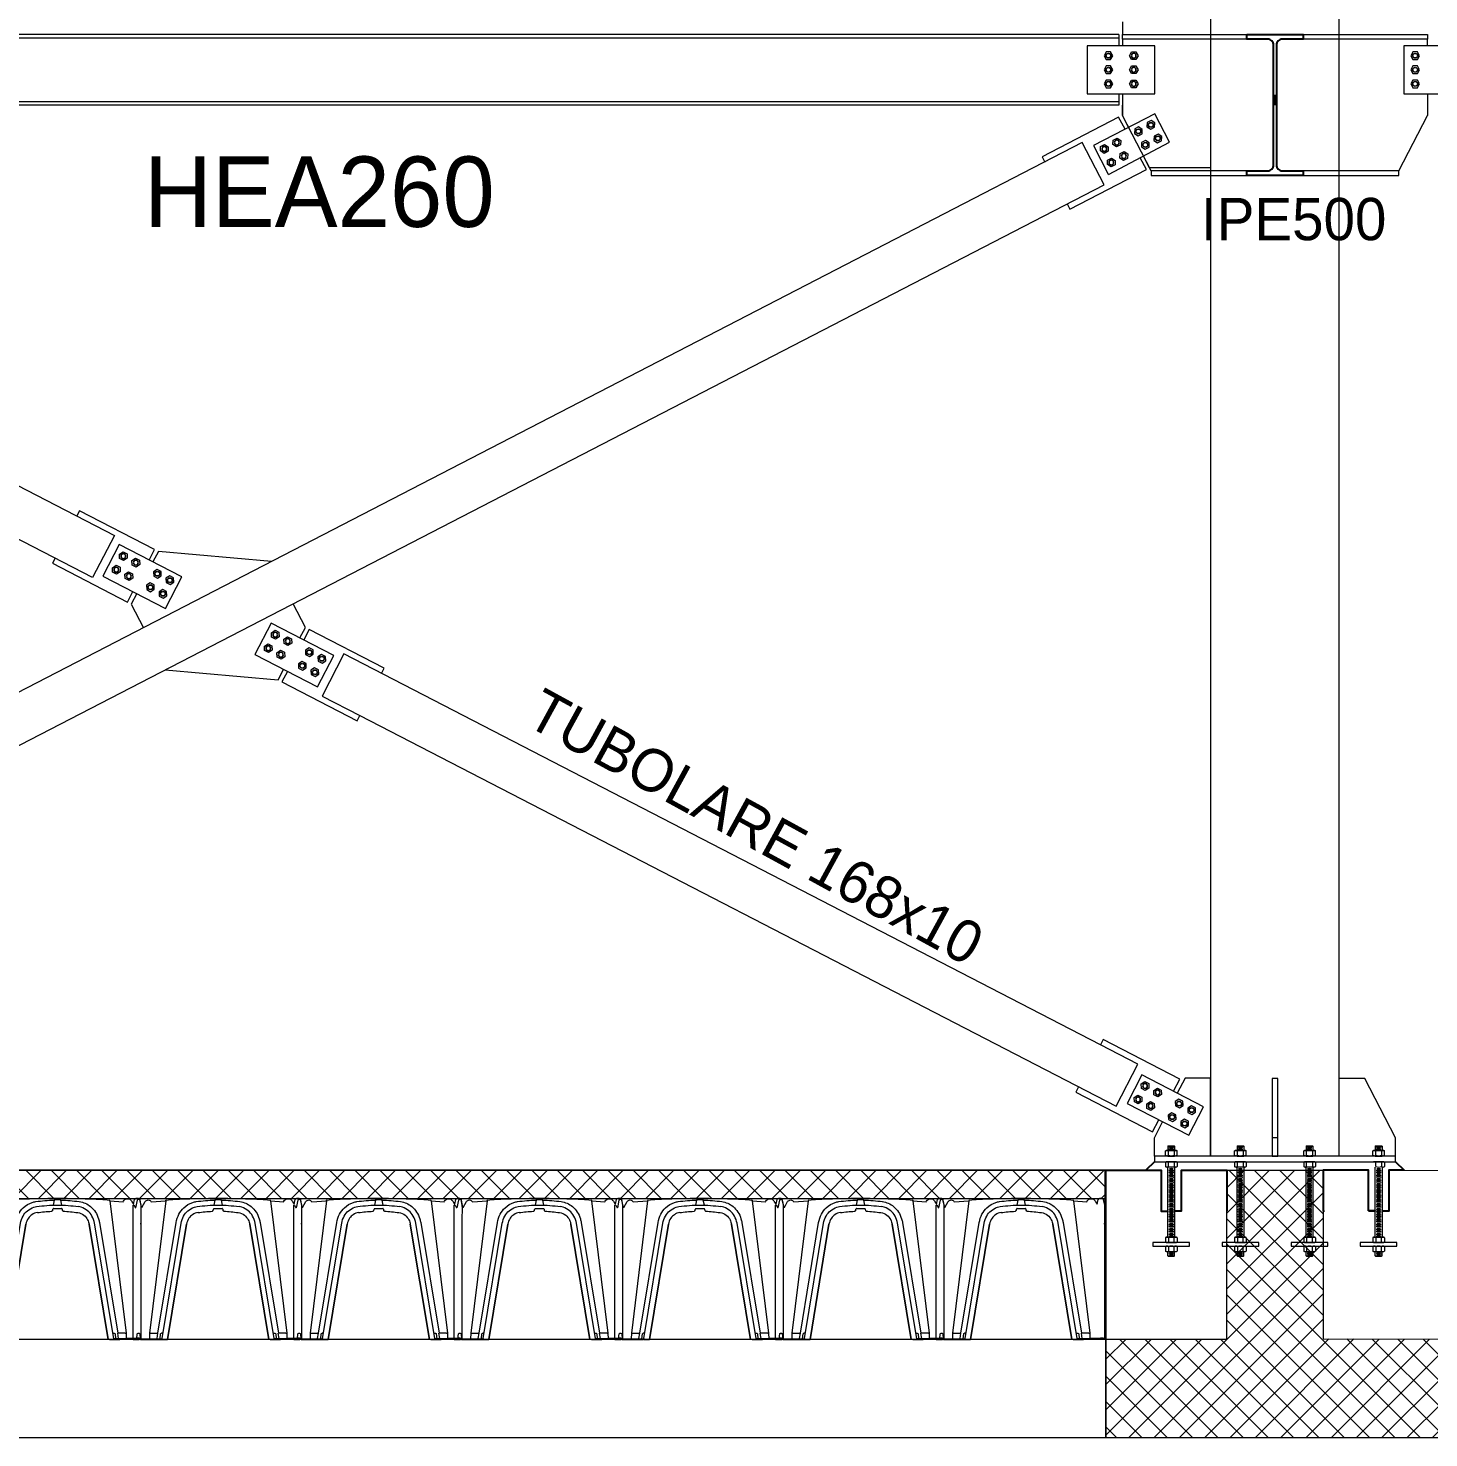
# Model space of a CAD drawing. Header units: millimetres. Extents: x -6949 to 549764, y -83146 to 127128.
# Drawn here: x 528739 to 533710, y 61563 to 66566 of the extents above; entities that cross this region are included whole.
import ezdxf

# ---------------------------------------------------------------- set-up
doc = ezdxf.new("R2010")
doc.units = ezdxf.units.MM
for name, color, linetype, lineweight in [('bulloni', 5, 'Continuous', 9), ('fonda', 7, 'Continuous', 18), ('iglù', 252, 'Continuous', 9), ('piastra', 6, 'Continuous', 18), ('S-BEAM', 5, 'Continuous', 18), ('S-COLS', 7, 'Continuous', 18), ('S-FSTN', 7, 'Continuous', 18), ('S20', 7, 'Continuous', 25), ('SEZIONI acciaio - Steel sections', 7, 'Continuous', 25), ('solaio2', 7, 'Continuous', 9)]:
    doc.layers.add(name, color=color, linetype=linetype, lineweight=lineweight)
doc.layers.add('quote', color=7, linetype='Continuous', lineweight=5, true_color=0x383838)
doc.styles.get("Standard").update_dxf_attribs({"font": ''})
doc.styles.get('Standard').set_extended_font_data('Bahnschrift Light')

# ---------------------------------------------------------------- blocks, each defined once
blk = doc.blocks.new('*U1290')
at = {"layer": 'bulloni'}
for p, q in [((-8.7, -0.3), (8.7, 0.7)), ((-6.7, 6.9), (6.7, 6.2)), ((-6.7, 3.2), (6.7, 3.9)), ((-8.7, -6.9), (8.7, -6)), ((-6.7, -3.5), (6.7, -2.8))]:
    blk.add_line(p, q, dxfattribs=at)
blk = doc.blocks.new('*U1291')
at = {"color": 0, "linetype": 'ByBlock', "lineweight": -2, "transparency": 16777216}
for p in [(0, 227.5), (0, 210), (0, 192.5), (0, 175), (0, 157.5), (0, 140), (0, 122.5), (0, 105), (0, 87.5), (0, 70), (0, 52.5), (0, 35), (0, 17.5), (0, 0)]:
    blk.add_blockref('*U1290', p, dxfattribs=at)
blk = doc.blocks.new('*U1292')
at = {"layer": 'bulloni'}
for p, q in [((-8.7, -0.3), (8.7, 0.7)), ((-6.7, 6.9), (6.7, 6.2)), ((-6.7, 3.2), (6.7, 3.9)), ((-8.7, -6.9), (8.7, -6)), ((-6.7, -3.5), (6.7, -2.8))]:
    blk.add_line(p, q, dxfattribs=at)
blk = doc.blocks.new('*U1293')
at = {"color": 0, "linetype": 'ByBlock', "lineweight": -2, "transparency": 16777216}
for p in [(0, 227.5), (0, 210), (0, 192.5), (0, 175), (0, 157.5), (0, 140), (0, 122.5), (0, 105), (0, 87.5), (0, 70), (0, 52.5), (0, 35), (0, 17.5), (0, 0)]:
    blk.add_blockref('*U1292', p, dxfattribs=at)
blk = doc.blocks.new('*U1294')
at = {"layer": 'bulloni'}
for p, q in [((-8.7, -0.3), (8.7, 0.7)), ((-6.7, 6.9), (6.7, 6.2)), ((-6.7, 3.2), (6.7, 3.9)), ((-8.7, -6.9), (8.7, -6)), ((-6.7, -3.5), (6.7, -2.8))]:
    blk.add_line(p, q, dxfattribs=at)
blk = doc.blocks.new('*U1295')
at = {"color": 0, "linetype": 'ByBlock', "lineweight": -2, "transparency": 16777216}
for p in [(0, 227.5), (0, 210), (0, 192.5), (0, 175), (0, 157.5), (0, 140), (0, 122.5), (0, 105), (0, 87.5), (0, 70), (0, 52.5), (0, 35), (0, 17.5), (0, 0)]:
    blk.add_blockref('*U1294', p, dxfattribs=at)
blk = doc.blocks.new('*U1296')
at = {"layer": 'bulloni'}
for p, q in [((-8.7, -0.3), (8.7, 0.7)), ((-6.7, 6.9), (6.7, 6.2)), ((-6.7, 3.2), (6.7, 3.9)), ((-8.7, -6.9), (8.7, -6)), ((-6.7, -3.5), (6.7, -2.8))]:
    blk.add_line(p, q, dxfattribs=at)
blk = doc.blocks.new('*U1289')
at = {"color": 0, "linetype": 'ByBlock', "lineweight": -2, "transparency": 16777216}
for p in [(0, 227.5), (0, 210), (0, 192.5), (0, 175), (0, 157.5), (0, 140), (0, 122.5), (0, 105), (0, 87.5), (0, 70), (0, 52.5), (0, 35), (0, 17.5), (0, 0)]:
    blk.add_blockref('*U1296', p, dxfattribs=at)
blk = doc.blocks.new('*U1312')
at = {"layer": 'bulloni'}
blk.add_lwpolyline([(-15.6, 0), (-7.8, -13.5), (7.8, -13.5), (15.6, 0), (7.8, 13.5), (-7.8, 13.5)], close=True, dxfattribs=at)
for radius in [9, 7.88]:
    blk.add_circle((0, 0), radius, dxfattribs=at)
blk = doc.blocks.new('*U1313')
at = {"color": 0, "linetype": 'ByBlock', "lineweight": -2, "transparency": 16777216}
for p in [(0, 0), (0, -50), (0, -100)]:
    blk.add_blockref('*U1312', p, dxfattribs=at)
blk = doc.blocks.new('solido h 50')
at = {"linetype": 'Continuous'}
for p, q in [((107.6, 927.3), (108.9, 933.3)), ((110.2, 934.3), (113.1, 934.3)), ((115.6, 928.1), (114.5, 933.3)), ((117.8, 931.5), (115.8, 928.1)), ((140.9, 931.9), (123.5, 790.9)), ((126.8, 930.8), (126.5, 931.3)), ((140.8, 931.6), (126.8, 930.8)), ((140.9, 931.9), (140.9, 931.9)), ((140.9, 931.9), (140.9, 931.9)), ((140.9, 931.9), (140.9, 931.9)), ((140.9, 931.9), (140.9, 931.9)), ((141.6, 932.6), (141.6, 932.6)), ((150.4, 933.4), (150.3, 933.4)), ((174.8, 934.2), (174.6, 934.2)), ((177, 934.2), (174.7, 934.2)), ((176.1, 934.2), (174.8, 934.2)), ((177, 934.2), (176.1, 934.2)), ((177.3, 934.2), (177, 934.2)), ((177.3, 934.2), (177.3, 934.2)), ((177.3, 934.2), (177.3, 934.2)), ((177.9, 934.2), (177.3, 934.2)), ((177.9, 934.2), (177.3, 934.2)), ((177.9, 934.2), (177.9, 934.2)), ((179, 934.2), (177.9, 934.2)), ((206.9, 934.3), (186.3, 934.3)), ((186.3, 934.3), (206.9, 934.3)), ((191.9, 927.2), (193, 932.3)), ((200, 934.3), (193.2, 934.3)), ((193.2, 934.3), (193.2, 934.3)), ((199.3, 933), (193.9, 933)), ((200, 934.3), (200, 934.3)), ((200.1, 932.3), (201.2, 927.2)), ((242.8, 933.4), (242.8, 933.4)), ((251.6, 932.6), (251.6, 932.6)), ((252.3, 931.9), (252.3, 931.9)), ((252.3, 931.9), (252.3, 931.9)), ((252.3, 931.9), (252.3, 931.9)), ((252.3, 931.9), (252.3, 931.9)), ((252.3, 931.9), (269.6, 790.9)), ((267.8, 930.7), (252.3, 931.6)), ((277.7, 924.7), (274.2, 930.9)), ((278, 924.7), (279.6, 932.3)), ((280.5, 933), (281.9, 933)), ((282.8, 932.3), (284.5, 924.3)), ((107.6, 927.3), (107.6, 927.3)), ((107.6, 927.2), (107.6, 927.3)), ((107.6, 927.2), (107.6, 927.2)), ((107.6, 925.6), (107.6, 927.2)), ((190.6, 920.7), (190.6, 920.7)), ((190.6, 920.7), (190.7, 920.7)), ((190.6, 920.7), (190.7, 920.7)), ((190.6, 920.7), (190.6, 920.7)), ((191.4, 921.8), (191.3, 921.3)), ((191.3, 921.3), (191.3, 921.3)), ((191.3, 921.3), (191.3, 921.3)), ((191.6, 922.7), (191.4, 921.9)), ((191.4, 921.9), (191.4, 921.8)), ((191.6, 922.9), (191.6, 922.9)), ((191.6, 922.9), (191.6, 922.7)), ((191.6, 922.9), (191.6, 922.9)), ((192.2, 923.6), (192.2, 923.6)), ((201.5, 922.9), (201.5, 922.9)), ((201.6, 922.7), (201.5, 922.9)), ((201.5, 922.9), (201.5, 922.9)), ((201.7, 921.9), (201.6, 922.7)), ((201.8, 921.6), (201.7, 921.9)), ((201.9, 921.3), (201.8, 921.6)), ((201.9, 921.3), (201.9, 921.3)), ((201.9, 921.3), (201.9, 921.3)), ((202.5, 920.7), (202.6, 920.7)), ((202.6, 920.7), (202.9, 920.7)), ((202.9, 920.7), (202.6, 920.7)), ((277.7, 924.7), (277.7, 924.7)), ((278, 924.7), (278, 924.7)), ((278, 924.7), (278, 924.7)), ((278, 924.7), (278, 924.7)), ((284.5, 924.3), (284.5, 924.4)), ((284.5, 924.4), (284.5, 924.4)), ((286.3, 927.1), (284.7, 924.3)), ((284.8, 924.3), (284.7, 924.3)), ((287.1, 927.3), (286.6, 927.3)), ((287.1, 927.3), (287.1, 927.3)), ((287.1, 784.3), (287.1, 927.3)), ((107.6, 785.4), (107.6, 907.8)), ((151.9, 908.6), (132.4, 790.9)), ((136.8, 785.3), (157.1, 907.8)), ((163, 906.8), (142.7, 784.3)), ((142.7, 784.3), (163, 906.8)), ((151.9, 908.6), (151.9, 908.6)), ((163, 906.8), (163, 906.8)), ((163, 906.8), (163, 906.8)), ((230.2, 906.8), (230.2, 906.8)), ((250.4, 784.3), (230.2, 906.8)), ((230.2, 906.8), (230.2, 906.8)), ((230.2, 906.8), (250.4, 784.3)), ((256.3, 785.3), (236, 907.8)), ((241.2, 908.6), (241.2, 908.6)), ((260.7, 790.9), (241.2, 908.6)), ((107.6, 785.4), (108.2, 785.4)), ((107.6, 784.9), (107.6, 785.4)), ((108.2, 784.9), (107.6, 784.9)), ((107.6, 784.9), (107.6, 784.9)), ((108.2, 785.4), (108.6, 785.4)), ((108.5, 784.9), (108.2, 784.9)), ((108.5, 784.9), (109.7, 784.9)), ((109.8, 785.4), (108.6, 785.4)), ((112.7, 784.9), (109.7, 784.9)), ((109.8, 785.4), (112.2, 785.4)), ((113.5, 785.4), (112.2, 785.4)), ((113.9, 784.9), (112.7, 784.9)), ((112.8, 784.3), (112.7, 784.9)), ((112.8, 784.3), (114, 784.3)), ((114, 785.4), (113.5, 785.4)), ((113.9, 784.9), (130.1, 784.9)), ((114, 784.3), (113.9, 784.9)), ((123.5, 785.4), (114, 785.4)), ((114, 784.3), (130.1, 784.3)), ((123.5, 790.9), (123.4, 784.9)), ((124.4, 790.9), (123.5, 790.9)), ((124.4, 790.9), (132.5, 790.9)), ((130.1, 784.9), (136.4, 784.9)), ((136.8, 784.3), (130.1, 784.3)), ((131.5, 785.3), (132.5, 790.9)), ((135.3, 790.1), (134.9, 785)), ((137.3, 790.9), (136.2, 790.9)), ((136.8, 785.1), (136.8, 784.3)), ((141.1, 784.3), (136.8, 784.3)), ((141.1, 784.3), (142.7, 784.3)), ((252.1, 784.3), (250.4, 784.3)), ((256.5, 784.3), (252.1, 784.3)), ((255.9, 790.9), (256.9, 790.9)), ((256.3, 785.3), (256.4, 784.9)), ((256.8, 784.9), (256.4, 784.9)), ((256.4, 784.9), (256.5, 784.3)), ((256.5, 784.3), (256.9, 784.3)), ((287.1, 784.9), (256.8, 784.9)), ((256.8, 784.9), (256.8, 784.9)), ((256.9, 784.3), (256.9, 784.3)), ((263.1, 784.3), (256.9, 784.3)), ((258.3, 785), (257.8, 790.1)), ((268.7, 790.9), (260.7, 790.9)), ((261.6, 785.3), (260.7, 790.9)), ((279.3, 784.3), (263.1, 784.3)), ((268.7, 790.9), (269.6, 790.9)), ((269.6, 790.9), (269.7, 784.9)), ((279.3, 784.3), (280.5, 784.3)), ((279.9, 790.1), (279.5, 785)), ((286.7, 784.3), (280.5, 784.3)), ((281.8, 790.9), (280.8, 790.9)), ((283.2, 785), (282.7, 790.1)), ((287.1, 784.3), (286.7, 784.3))]:
    blk.add_line(p, q, dxfattribs=at)
for points in [[(173.4, 931, 0.136663), (161.4, 925.6, 0.075513), (156.2, 919.8, 0.069948), (152.9, 912.6, 0.0344), (151.9, 908.6)], [(241.2, 908.6, 0.07966), (238.3, 917.5, 0.08148), (233.1, 924.4, 0.113923), (223.6, 930.1, 0.040821), (219.8, 931)], [(157.1, 907.8, -0.089518), (159.9, 915.6, -0.08462), (164.5, 921.1, -0.102034), (171.3, 925, -0.039458), (174.2, 925.6)], [(175.1, 919.3, 0.133193), (168.5, 916.4, 0.106303), (164.5, 911.4, 0.076859), (163, 906.8)], [(191.6, 922.9, -0.162784), (192, 923.5, -0.095787), (192.2, 923.6)], [(201, 923.6, -0.128744), (201.2, 923.4, -0.135765), (201.5, 922.9)], [(218, 919.3, -0.115244), (223.8, 917, -0.089496), (227.6, 913.3, -0.111107), (230.2, 906.8)], [(236, 907.8, 0.089518), (233.3, 915.6, 0.08462), (228.7, 921.1, 0.102034), (221.9, 925, 0.039458), (219, 925.6)]]:
    blk.add_lwpolyline(points, format="xyb", dxfattribs=at)
for centre, radius, start, end in [((110.2, 933), 1.35, 90, 168), ((113.1, 933), 1.35, 12, 90), ((122.1, 929.1), 4.95, 27, 150), ((141.6, 931.9), 0.75, 91.9179, 173.9883), ((141.6, 931.8), 0.75, 91.9181, 173.9882), ((167.2, 680.5), 253.4, 91.6199, 95.8125), ((188.6, 116.1), 818.2, 90.9842, 92.0008), ((196.6, 773.8), 158.8, 91.2231, 98.3969), ((196.6, -692.2), 1626.5, 90.3633, 90.6196), ((186.3, 932.8), 1.5, 90, 90.3633), ((193.2, 933), 1.35, 90, 98.8655), ((193.9, 932.1), 0.9, 90, 168), ((199.3, 932.1), 0.9, 12, 90), ((200, 933), 1.35, 81.1345, 90), ((196.6, 773.8), 158.8, 81.6031, 88.7768), ((203.8, 90.8), 843.5, 88.01, 89.7898), ((225.9, 680.5), 253.4, 84.1906, 88.3832), ((251.6, 931.9), 0.75, 6.0149, 88.0851), ((251.6, 931.9), 0.75, 6.0148, 88.0852), ((271, 929.1), 3.6, 30, 152.9143), ((280.5, 932.1), 0.9, 90, 168), ((281.9, 932.1), 0.9, 12, 90), ((-10694, 899.6), 10801.6, 0.04323, 0.13798), ((115.7, 928.1), 0.159, 213.856, 328.0392), ((196.6, 773.8), 153.4, 89.9999, 98.3968), ((196.6, 773.8), 147, 92.3342, 98.3969), ((196.6, 773.8), 147, 92.3339, 98.3969), ((190.6, 921.5), 0.75, 276.8301, 347.6969), ((190.6, 921.5), 0.75, 276.7973, 347.7432), ((196.3, 767.4), 156.2, 89.9081, 91.5201), ((196.6, 773.8), 153.4, 81.6032, 90.0001), ((196.8, 763.3), 160.4, 88.5128, 90.0819), ((202.6, 921.5), 0.75, 192.2309, 262.2068), ((202.6, 921.5), 0.751, 192.2044, 262.2384), ((196.6, 773.8), 147, 81.6031, 87.5469), ((196.6, 773.8), 147, 81.6031, 87.5469), ((277.8, 924.8), 0.15, 213.9796, 339.3171), ((284.6, 924.4), 0.15, 200.4704, 330.0115), ((284.6, 924.4), 0.15, 192.0138, 329.9989), ((286.6, 927), 0.3, 90.0075, 149.9931), ((108.2, 906.6), 1.17, 78.7223, 91.1428), ((131.1, 785.3), 0.452, 269.7718, 350.4703), ((134.8, 785), 0.15, 270, 355), ((136.2, 790), 0.9, 90, 175), ((136.4, 785.3), 0.45, 270, 324.2654), ((136.4, 785.3), 0.45, 324.2654, 350.6), ((137.3, 790), 0.9, 56.716, 90), ((255.9, 790), 0.9, 90, 123.284), ((256.9, 790), 0.9, 5, 90), ((258.4, 785), 0.15, 185, 270), ((262.1, 785.3), 0.452, 189.5297, 270.2282), ((279.3, 785), 0.15, 270, 355), ((280.8, 790), 0.9, 90, 175), ((281.8, 790), 0.9, 5, 90), ((283.3, 785), 0.15, 185, 270)]:
    blk.add_arc(centre, radius, start, end, dxfattribs=at)
blk = doc.blocks.new('*U1431')
at = {"layer": 'iglù', "linetype": 'Continuous', "xscale": -3.333639676299367, "yscale": 3.333639676299367, "zscale": 3.333639676299367}
blk.add_blockref('solido h 50', (658, -2864.7), dxfattribs=at)
blk = doc.blocks.new('*U1432')
at = {"layer": 'S-BEAM', "color": 0, "linetype": 'ByBlock', "lineweight": -2, "transparency": 16777216}
for p in [(0, 0), (570, 0), (1140, 0), (1710, 0), (2280, 0), (2850, 0), (3420, 0), (3990, 0), (4560, 0), (5130, 0), (5700, 0)]:
    blk.add_blockref('*U1431', p, dxfattribs=at)
blk = doc.blocks.new('*U2109')
at = {"layer": 'bulloni'}
blk.add_lwpolyline([(-15.6, 0), (-7.8, -13.5), (7.8, -13.5), (15.6, 0), (7.8, 13.5), (-7.8, 13.5)], close=True, dxfattribs=at)
for radius in [9, 7.88]:
    blk.add_circle((0, 0), radius, dxfattribs=at)
blk = doc.blocks.new('*U2110')
at = {"color": 0, "linetype": 'ByBlock', "lineweight": -2, "transparency": 16777216}
for p in [(0, 0), (0, -50), (0, -100)]:
    blk.add_blockref('*U2109', p, dxfattribs=at)
blk = doc.blocks.new('*U2107')
at = {"layer": 'bulloni'}
blk.add_lwpolyline([(-15.6, 0), (-7.8, -13.5), (7.8, -13.5), (15.6, 0), (7.8, 13.5), (-7.8, 13.5)], close=True, dxfattribs=at)
for radius in [9, 7.88]:
    blk.add_circle((0, 0), radius, dxfattribs=at)
blk = doc.blocks.new('*U2108')
at = {"color": 0, "linetype": 'ByBlock', "lineweight": -2, "transparency": 16777216}
for p in [(0, 0), (0, -50), (0, -100)]:
    blk.add_blockref('*U2107', p, dxfattribs=at)
blk = doc.blocks.new('*U2123')
at = {"layer": 'bulloni'}
blk.add_lwpolyline([(-15.6, 0), (-7.8, -13.5), (7.8, -13.5), (15.6, 0), (7.8, 13.5), (-7.8, 13.5)], close=True, dxfattribs=at)
for radius in [9, 7.88]:
    blk.add_circle((0, 0), radius, dxfattribs=at)
blk = doc.blocks.new('*U2124')
at = {"color": 0, "linetype": 'ByBlock', "lineweight": -2, "transparency": 16777216}
for p in [(0, 0), (50, 0), (0, -54), (50, -54)]:
    blk.add_blockref('*U2123', p, dxfattribs=at)
blk = doc.blocks.new('*U2121')
at = {"layer": 'bulloni'}
blk.add_lwpolyline([(-15.6, 0), (-7.8, -13.5), (7.8, -13.5), (15.6, 0), (7.8, 13.5), (-7.8, 13.5)], close=True, dxfattribs=at)
for radius in [9, 7.88]:
    blk.add_circle((0, 0), radius, dxfattribs=at)
blk = doc.blocks.new('*U2122')
at = {"color": 0, "linetype": 'ByBlock', "lineweight": -2, "transparency": 16777216}
for p in [(0, 0), (50, 0), (0, -54), (50, -54)]:
    blk.add_blockref('*U2121', p, dxfattribs=at)
blk = doc.blocks.new('*U2125')
at = {"layer": 'bulloni'}
blk.add_lwpolyline([(-15.6, 0), (-7.8, -13.5), (7.8, -13.5), (15.6, 0), (7.8, 13.5), (-7.8, 13.5)], close=True, dxfattribs=at)
for radius in [9, 7.88]:
    blk.add_circle((0, 0), radius, dxfattribs=at)
blk = doc.blocks.new('*U2126')
at = {"color": 0, "linetype": 'ByBlock', "lineweight": -2, "transparency": 16777216}
for p in [(0, 0), (50, 0), (0, -54), (50, -54)]:
    blk.add_blockref('*U2125', p, dxfattribs=at)
blk = doc.blocks.new('*U2127')
at = {"layer": 'bulloni'}
blk.add_lwpolyline([(-15.6, 0), (-7.8, -13.5), (7.8, -13.5), (15.6, 0), (7.8, 13.5), (-7.8, 13.5)], close=True, dxfattribs=at)
for radius in [9, 7.88]:
    blk.add_circle((0, 0), radius, dxfattribs=at)
blk = doc.blocks.new('*U2128')
at = {"color": 0, "linetype": 'ByBlock', "lineweight": -2, "transparency": 16777216}
for p in [(0, 0), (50, 0), (0, -54), (50, -54)]:
    blk.add_blockref('*U2127', p, dxfattribs=at)
blk = doc.blocks.new('*U2134')
at = {"layer": 'bulloni'}
blk.add_lwpolyline([(-15.6, 0), (-7.8, -13.5), (7.8, -13.5), (15.6, 0), (7.8, 13.5), (-7.8, 13.5)], close=True, dxfattribs=at)
for radius in [9, 7.88]:
    blk.add_circle((0, 0), radius, dxfattribs=at)
blk = doc.blocks.new('*U2135')
at = {"color": 0, "linetype": 'ByBlock', "lineweight": -2, "transparency": 16777216}
for p in [(0, 0), (50, 0), (0, -54), (50, -54)]:
    blk.add_blockref('*U2134', p, dxfattribs=at)
blk = doc.blocks.new('*U2136')
at = {"layer": 'bulloni'}
blk.add_lwpolyline([(-15.6, 0), (-7.8, -13.5), (7.8, -13.5), (15.6, 0), (7.8, 13.5), (-7.8, 13.5)], close=True, dxfattribs=at)
for radius in [9, 7.88]:
    blk.add_circle((0, 0), radius, dxfattribs=at)
blk = doc.blocks.new('*U2133')
at = {"color": 0, "linetype": 'ByBlock', "lineweight": -2, "transparency": 16777216}
for p in [(0, 0), (50, 0), (0, -54), (50, -54)]:
    blk.add_blockref('*U2136', p, dxfattribs=at)
blk = doc.blocks.new('*U2119')
at = {"layer": 'bulloni'}
blk.add_lwpolyline([(-15.6, 0), (-7.8, -13.5), (7.8, -13.5), (15.6, 0), (7.8, 13.5), (-7.8, 13.5)], close=True, dxfattribs=at)
for radius in [9, 7.88]:
    blk.add_circle((0, 0), radius, dxfattribs=at)
blk = doc.blocks.new('*U2120')
at = {"color": 0, "linetype": 'ByBlock', "lineweight": -2, "transparency": 16777216}
for p in [(0, 0), (50, 0), (0, -54), (50, -54)]:
    blk.add_blockref('*U2119', p, dxfattribs=at)
blk = doc.blocks.new('*U2162')
at = {"layer": 'bulloni'}
blk.add_lwpolyline([(-15.6, 0), (-7.8, -13.5), (7.8, -13.5), (15.6, 0), (7.8, 13.5), (-7.8, 13.5)], close=True, dxfattribs=at)
for radius in [9, 7.88]:
    blk.add_circle((0, 0), radius, dxfattribs=at)
blk = doc.blocks.new('*U2118')
at = {"color": 0, "linetype": 'ByBlock', "lineweight": -2, "transparency": 16777216}
for p in [(0, 0), (50, 0), (0, -54), (50, -54)]:
    blk.add_blockref('*U2162', p, dxfattribs=at)

msp = doc.modelspace()

# ---------------------------------------------------------------- hatches: boundary and pattern name
at = {"layer": 'fonda'}
h = msp.add_hatch(dxfattribs=at)
h.set_pattern_fill('ANSI37', color=256, scale=20)
h.set_pattern_definition([(45, (484309.8, 98451.32), (-44.90128, 44.90128), []), (135, (484309.8, 98451.32), (-44.90128, -44.90128), [])])
h.paths.add_polyline_path([(532993.1, 61913.5), (532564, 61913.5), (532564, 61913), (532563.9, 61563.4), (533760.1, 61563.4), (533761, 61913.3), (533334.8, 61914.4), (533334.8, 62512.9), (532993.1, 62512.9)])
at = {"layer": 'S-BEAM', "true_color": 0xc7c8ca}
h = msp.add_hatch(dxfattribs=at)
h.set_pattern_fill('ANSI37', color=9, scale=20)
h.set_pattern_definition([(45, (476807.246, 98451.325), (-44.90128, 44.90128), []), (135, (476807.246, 98451.325), (-44.90128, -44.90128), [])])
h.paths.add_polyline_path([(532561.5, 62513), (526261.4, 62513), (526261.4, 62413), (532561.5, 62413)])

# ---------------------------------------------------------------- linework, layer by layer
for points in [[(532563.9, 61913.5), (532564, 62513), (532734, 62513)], [(532809.2, 62369), (532832, 62369), (532832, 62513)]]:
    msp.add_lwpolyline(points)
at = {"layer": 'bulloni'}
for p, q in [((532777.8, 62583.4), (532775.3, 62581.7)), ((532777.8, 62583.4), (532814.3, 62583.4)), ((532784, 62598.8), (532785.4, 62600.1)), ((532784, 62598.8), (532784, 62583.4)), ((532784, 62598.8), (532808, 62598.8)), ((532785.4, 62600.1), (532806.7, 62600.1)), ((532804.7, 62592.7), (532787.4, 62591.7)), ((532804.7, 62586), (532787.4, 62585)), ((532802.7, 62595.9), (532789.4, 62595.1)), ((532802.7, 62589.2), (532789.4, 62588.5)), ((532806.7, 62600.1), (532808, 62598.8)), ((532808, 62598.8), (532808, 62583.4)), ((532814.3, 62583.4), (532816.8, 62581.7)), ((533023.1, 62583.4), (533020.6, 62581.7)), ((533023.1, 62583.4), (533059.6, 62583.4)), ((533029.3, 62598.8), (533030.7, 62600.1)), ((533029.3, 62598.8), (533029.3, 62583.4)), ((533029.3, 62598.8), (533053.3, 62598.8)), ((533030.7, 62600.1), (533052, 62600.1)), ((533050, 62592.7), (533032.7, 62591.7)), ((533050, 62586), (533032.7, 62585)), ((533048, 62595.9), (533034.7, 62595.1)), ((533048, 62589.2), (533034.7, 62588.5)), ((533052, 62600.1), (533053.3, 62598.8)), ((533053.3, 62598.8), (533053.3, 62583.4)), ((533059.6, 62583.4), (533062.1, 62581.7)), ((533268.4, 62583.4), (533265.9, 62581.7)), ((533268.4, 62583.4), (533304.9, 62583.4)), ((533274.6, 62598.8), (533276, 62600.1)), ((533274.6, 62598.8), (533274.6, 62583.4)), ((533274.6, 62598.8), (533298.6, 62598.8)), ((533276, 62600.1), (533297.3, 62600.1)), ((533295.3, 62592.7), (533278, 62591.7)), ((533295.3, 62586), (533278, 62585)), ((533293.3, 62595.9), (533280, 62595.1)), ((533293.3, 62589.2), (533280, 62588.5)), ((533297.3, 62600.1), (533298.6, 62598.8)), ((533298.6, 62598.8), (533298.6, 62583.4)), ((533304.9, 62583.4), (533307.4, 62581.7)), ((533513.7, 62583.4), (533511.2, 62581.7)), ((533513.7, 62583.4), (533550.2, 62583.4)), ((533519.9, 62598.8), (533521.3, 62600.1)), ((533519.9, 62598.8), (533519.9, 62583.4)), ((533519.9, 62598.8), (533543.9, 62598.8)), ((533521.3, 62600.1), (533542.6, 62600.1)), ((533540.6, 62592.7), (533523.3, 62591.7)), ((533540.6, 62586), (533523.3, 62585)), ((533538.6, 62595.9), (533525.3, 62595.1)), ((533538.6, 62589.2), (533525.3, 62588.5)), ((533542.6, 62600.1), (533543.9, 62598.8)), ((533543.9, 62598.8), (533543.9, 62583.4)), ((533550.2, 62583.4), (533552.7, 62581.7)), ((532775.3, 62566.1), (532775.3, 62581.7)), ((532777.8, 62564.4), (532775.3, 62566.1)), ((532777.8, 62543.4), (532775.3, 62541.7)), ((532775.3, 62541.7), (532775.3, 62526.1)), ((532777.8, 62564.4), (532814.3, 62564.4)), ((532814.3, 62543.4), (532777.8, 62543.4)), ((532784, 62563.4), (532808, 62563.4)), ((532785.6, 62566.1), (532785.6, 62581.7)), ((532785.6, 62526.1), (532785.6, 62541.7)), ((532806.4, 62581.7), (532806.4, 62566.1)), ((532806.4, 62541.7), (532806.4, 62526.1)), ((532814.3, 62564.4), (532816.8, 62566.1)), ((532814.3, 62543.4), (532816.8, 62541.7)), ((532816.8, 62566.1), (532816.8, 62581.7)), ((532816.8, 62541.7), (532816.8, 62526.1)), ((533020.6, 62566.1), (533020.6, 62581.7)), ((533023.1, 62564.4), (533020.6, 62566.1)), ((533023.1, 62543.4), (533020.6, 62541.7)), ((533020.6, 62541.7), (533020.6, 62526.1)), ((533023.1, 62564.4), (533059.6, 62564.4)), ((533059.6, 62543.4), (533023.1, 62543.4)), ((533029.3, 62563.4), (533053.3, 62563.4)), ((533030.9, 62566.1), (533030.9, 62581.7)), ((533030.9, 62526.1), (533030.9, 62541.7)), ((533051.7, 62581.7), (533051.7, 62566.1)), ((533051.7, 62541.7), (533051.7, 62526.1)), ((533059.6, 62564.4), (533062.1, 62566.1)), ((533059.6, 62543.4), (533062.1, 62541.7)), ((533062.1, 62566.1), (533062.1, 62581.7)), ((533062.1, 62541.7), (533062.1, 62526.1)), ((533265.9, 62566.1), (533265.9, 62581.7)), ((533268.4, 62564.4), (533265.9, 62566.1)), ((533268.4, 62543.4), (533265.9, 62541.7)), ((533265.9, 62541.7), (533265.9, 62526.1)), ((533268.4, 62564.4), (533304.9, 62564.4)), ((533304.9, 62543.4), (533268.4, 62543.4)), ((533274.6, 62563.4), (533298.6, 62563.4)), ((533276.2, 62566.1), (533276.2, 62581.7)), ((533276.2, 62526.1), (533276.2, 62541.7)), ((533297, 62581.7), (533297, 62566.1)), ((533297, 62541.7), (533297, 62526.1)), ((533304.9, 62564.4), (533307.4, 62566.1)), ((533304.9, 62543.4), (533307.4, 62541.7)), ((533307.4, 62566.1), (533307.4, 62581.7)), ((533307.4, 62541.7), (533307.4, 62526.1)), ((533511.2, 62566.1), (533511.2, 62581.7)), ((533513.7, 62564.4), (533511.2, 62566.1)), ((533513.7, 62543.4), (533511.2, 62541.7)), ((533513.7, 62564.4), (533550.2, 62564.4)), ((533550.2, 62543.4), (533513.7, 62543.4)), ((533519.9, 62563.4), (533543.9, 62563.4)), ((533521.5, 62566.1), (533521.5, 62581.7)), ((533521.5, 62526.1), (533521.5, 62541.7)), ((533542.3, 62581.7), (533542.3, 62566.1)), ((533542.3, 62541.7), (533542.3, 62526.1)), ((533550.2, 62564.4), (533552.7, 62566.1)), ((533550.2, 62543.4), (533552.7, 62541.7)), ((533552.7, 62566.1), (533552.7, 62581.7)), ((533552.7, 62541.7), (533552.7, 62526.1)), ((532777.8, 62524.4), (532775.3, 62526.1)), ((532814.3, 62524.4), (532777.8, 62524.4)), ((532784, 62275.4), (532784, 62524.4)), ((532808, 62524.4), (532808, 62275.4)), ((532814.3, 62524.4), (532816.8, 62526.1)), ((533023.1, 62524.4), (533020.6, 62526.1)), ((533059.6, 62524.4), (533023.1, 62524.4)), ((533029.3, 62275.4), (533029.3, 62524.4)), ((533053.3, 62524.4), (533053.3, 62275.4)), ((533059.6, 62524.4), (533062.1, 62526.1)), ((533268.4, 62524.4), (533265.9, 62526.1)), ((533304.9, 62524.4), (533268.4, 62524.4)), ((533274.6, 62275.4), (533274.6, 62524.4)), ((533298.6, 62524.4), (533298.6, 62275.4)), ((533304.9, 62524.4), (533307.4, 62526.1)), ((533519.9, 62275.4), (533519.9, 62524.4)), ((533543.9, 62524.4), (533543.9, 62275.4)), ((533550.2, 62524.4), (533552.7, 62526.1)), ((532777.8, 62275.4), (532775.3, 62273.7)), ((532775.3, 62273.7), (532775.3, 62258.1)), ((532777.8, 62256.4), (532775.3, 62258.1)), ((532777.8, 62243.4), (532775.3, 62241.7)), ((532775.3, 62241.7), (532775.3, 62226.1)), ((532777.8, 62275.4), (532814.3, 62275.4)), ((532777.8, 62256.4), (532814.3, 62256.4)), ((532777.8, 62243.4), (532814.3, 62243.4)), ((532785.6, 62273.7), (532785.6, 62258.1)), ((532785.6, 62241.7), (532785.6, 62226.1)), ((532806.4, 62258.1), (532806.4, 62273.7)), ((532806.4, 62226.1), (532806.4, 62241.7)), ((532814.3, 62275.4), (532816.8, 62273.7)), ((532814.3, 62256.4), (532816.8, 62258.1)), ((532814.3, 62243.4), (532816.8, 62241.7)), ((532816.8, 62273.7), (532816.8, 62258.1)), ((532816.8, 62241.7), (532816.8, 62226.1)), ((533023.1, 62275.4), (533020.6, 62273.7)), ((533020.6, 62273.7), (533020.6, 62258.1)), ((533023.1, 62256.4), (533020.6, 62258.1)), ((533023.1, 62243.4), (533020.6, 62241.7)), ((533020.6, 62241.7), (533020.6, 62226.1)), ((533023.1, 62275.4), (533059.6, 62275.4)), ((533023.1, 62256.4), (533059.6, 62256.4)), ((533023.1, 62243.4), (533059.6, 62243.4)), ((533030.9, 62273.7), (533030.9, 62258.1)), ((533030.9, 62241.7), (533030.9, 62226.1)), ((533051.7, 62258.1), (533051.7, 62273.7)), ((533051.7, 62226.1), (533051.7, 62241.7)), ((533059.6, 62275.4), (533062.1, 62273.7)), ((533059.6, 62256.4), (533062.1, 62258.1)), ((533059.6, 62243.4), (533062.1, 62241.7)), ((533062.1, 62273.7), (533062.1, 62258.1)), ((533062.1, 62241.7), (533062.1, 62226.1)), ((533268.4, 62275.4), (533265.9, 62273.7)), ((533265.9, 62273.7), (533265.9, 62258.1)), ((533268.4, 62256.4), (533265.9, 62258.1)), ((533268.4, 62243.4), (533265.9, 62241.7)), ((533265.9, 62241.7), (533265.9, 62226.1)), ((533268.4, 62275.4), (533304.9, 62275.4)), ((533268.4, 62256.4), (533304.9, 62256.4)), ((533268.4, 62243.4), (533304.9, 62243.4)), ((533276.2, 62273.7), (533276.2, 62258.1)), ((533276.2, 62241.7), (533276.2, 62226.1)), ((533297, 62258.1), (533297, 62273.7)), ((533297, 62226.1), (533297, 62241.7)), ((533304.9, 62275.4), (533307.4, 62273.7)), ((533304.9, 62256.4), (533307.4, 62258.1)), ((533304.9, 62243.4), (533307.4, 62241.7)), ((533307.4, 62273.7), (533307.4, 62258.1)), ((533307.4, 62241.7), (533307.4, 62226.1)), ((533513.7, 62275.4), (533511.2, 62273.7)), ((533511.2, 62273.7), (533511.2, 62258.1)), ((533513.7, 62256.4), (533511.2, 62258.1)), ((533513.7, 62243.4), (533511.2, 62241.7)), ((533511.2, 62241.7), (533511.2, 62226.1)), ((533513.7, 62275.4), (533550.2, 62275.4)), ((533513.7, 62256.4), (533550.2, 62256.4)), ((533513.7, 62243.4), (533550.2, 62243.4)), ((533521.5, 62273.7), (533521.5, 62258.1)), ((533521.5, 62241.7), (533521.5, 62226.1)), ((533542.3, 62258.1), (533542.3, 62273.7)), ((533542.3, 62226.1), (533542.3, 62241.7)), ((533550.2, 62275.4), (533552.7, 62273.7)), ((533550.2, 62256.4), (533552.7, 62258.1)), ((533550.2, 62243.4), (533552.7, 62241.7)), ((533552.7, 62273.7), (533552.7, 62258.1)), ((533552.7, 62241.7), (533552.7, 62226.1)), ((532777.8, 62224.4), (532775.3, 62226.1)), ((532777.8, 62224.4), (532814.3, 62224.4)), ((532784, 62209.1), (532784, 62224.4)), ((532784, 62209.1), (532785.4, 62207.7)), ((532784, 62209.1), (532808, 62209.1)), ((532785.4, 62207.7), (532806.7, 62207.7)), ((532804.7, 62221.9), (532787.4, 62222.8)), ((532804.7, 62215.2), (532787.4, 62216.2)), ((532802.7, 62218.6), (532789.4, 62219.4)), ((532802.7, 62212), (532789.4, 62212.7)), ((532806.7, 62207.7), (532808, 62209.1)), ((532808, 62209.1), (532808, 62224.4)), ((532814.3, 62224.4), (532816.8, 62226.1)), ((533023.1, 62224.4), (533020.6, 62226.1)), ((533023.1, 62224.4), (533059.6, 62224.4)), ((533029.3, 62209.1), (533029.3, 62224.4)), ((533029.3, 62209.1), (533030.7, 62207.7)), ((533029.3, 62209.1), (533053.3, 62209.1)), ((533030.7, 62207.7), (533052, 62207.7)), ((533050, 62221.9), (533032.7, 62222.8)), ((533050, 62215.2), (533032.7, 62216.2)), ((533048, 62218.6), (533034.7, 62219.4)), ((533048, 62212), (533034.7, 62212.7)), ((533052, 62207.7), (533053.3, 62209.1)), ((533053.3, 62209.1), (533053.3, 62224.4)), ((533059.6, 62224.4), (533062.1, 62226.1)), ((533268.4, 62224.4), (533265.9, 62226.1)), ((533268.4, 62224.4), (533304.9, 62224.4)), ((533274.6, 62209.1), (533274.6, 62224.4)), ((533274.6, 62209.1), (533276, 62207.7)), ((533274.6, 62209.1), (533298.6, 62209.1)), ((533276, 62207.7), (533297.3, 62207.7)), ((533295.3, 62221.9), (533278, 62222.8)), ((533295.3, 62215.2), (533278, 62216.2)), ((533293.3, 62218.6), (533280, 62219.4)), ((533293.3, 62212), (533280, 62212.7)), ((533297.3, 62207.7), (533298.6, 62209.1)), ((533298.6, 62209.1), (533298.6, 62224.4)), ((533304.9, 62224.4), (533307.4, 62226.1)), ((533513.7, 62224.4), (533511.2, 62226.1)), ((533513.7, 62224.4), (533550.2, 62224.4)), ((533519.9, 62209.1), (533519.9, 62224.4)), ((533519.9, 62209.1), (533521.3, 62207.7)), ((533519.9, 62209.1), (533543.9, 62209.1)), ((533521.3, 62207.7), (533542.6, 62207.7)), ((533540.6, 62221.9), (533523.3, 62222.8)), ((533540.6, 62215.2), (533523.3, 62216.2)), ((533538.6, 62218.6), (533525.3, 62219.4)), ((533538.6, 62212), (533525.3, 62212.7)), ((533542.6, 62207.7), (533543.9, 62209.1)), ((533543.9, 62209.1), (533543.9, 62224.4)), ((533550.2, 62224.4), (533552.7, 62226.1))]:
    msp.add_line(p, q, dxfattribs=at)
for points in [[(532861, 62256.4), (532731, 62256.4), (532731, 62243.4), (532861, 62243.4), (532861, 62256.4)], [(533106.3, 62256.4), (532976.3, 62256.4), (532976.3, 62243.4), (533106.3, 62243.4), (533106.3, 62256.4)], [(533351.6, 62256.4), (533221.6, 62256.4), (533221.6, 62243.4), (533351.6, 62243.4), (533351.6, 62256.4)], [(533596.9, 62256.4), (533466.9, 62256.4), (533466.9, 62243.4), (533596.9, 62243.4), (533596.9, 62256.4)]]:
    msp.add_lwpolyline(points, dxfattribs=at)
for centre, radius, start, end in [((532780.5, 62574.5), 8.9, 54.2621, 125.7379), ((532796, 62550.3), 33.1, 71.6858, 108.3142), ((532811.6, 62574.5), 8.9, 54.2621, 125.7379), ((533025.8, 62574.5), 8.9, 54.2621, 125.7379), ((533041.3, 62550.3), 33.1, 71.6858, 108.3142), ((533056.9, 62574.5), 8.9, 54.2621, 125.7379), ((533271.1, 62574.5), 8.9, 54.2621, 125.7379), ((533286.6, 62550.3), 33.1, 71.6858, 108.3142), ((533302.2, 62574.5), 8.9, 54.2621, 125.7379), ((533516.4, 62574.5), 8.9, 54.2621, 125.7379), ((533531.9, 62550.3), 33.1, 71.6858, 108.3142), ((533547.5, 62574.5), 8.9, 54.2621, 125.7379), ((532780.5, 62573.3), 8.9, 234.2621, 305.7379), ((532780.5, 62534.5), 8.9, 54.2621, 125.7379), ((532796, 62597.5), 33.1, 251.6858, 288.3142), ((532796, 62510.3), 33.1, 71.6858, 108.3142), ((532811.6, 62573.3), 8.9, 234.2621, 305.7379), ((532811.6, 62534.5), 8.9, 54.2621, 125.7379), ((533025.8, 62573.3), 8.9, 234.2621, 305.7379), ((533025.8, 62534.5), 8.9, 54.2621, 125.7379), ((533041.3, 62597.5), 33.1, 251.6858, 288.3142), ((533041.3, 62510.3), 33.1, 71.6858, 108.3142), ((533056.9, 62573.3), 8.9, 234.2621, 305.7379), ((533056.9, 62534.5), 8.9, 54.2621, 125.7379), ((533271.1, 62573.3), 8.9, 234.2621, 305.7379), ((533271.1, 62534.5), 8.9, 54.2621, 125.7379), ((533286.6, 62597.5), 33.1, 251.6858, 288.3142), ((533286.6, 62510.3), 33.1, 71.6858, 108.3142), ((533302.2, 62573.3), 8.9, 234.2621, 305.7379), ((533302.2, 62534.5), 8.9, 54.2621, 125.7379), ((533516.4, 62573.3), 8.9, 234.2621, 305.7379), ((533516.4, 62534.5), 8.9, 54.2621, 125.7379), ((533531.9, 62597.5), 33.1, 251.6858, 288.3142), ((533531.9, 62510.3), 33.1, 71.6858, 108.3142), ((533547.5, 62573.3), 8.9, 234.2621, 305.7379), ((533547.5, 62534.5), 8.9, 54.2621, 125.7379), ((532780.5, 62533.3), 8.9, 234.2621, 305.7379), ((532796, 62557.5), 33.1, 251.6858, 288.3142), ((532811.6, 62533.3), 8.9, 234.2621, 305.7379), ((533025.8, 62533.3), 8.9, 234.2621, 305.7379), ((533041.3, 62557.5), 33.1, 251.6858, 288.3142), ((533056.9, 62533.3), 8.9, 234.2621, 305.7379), ((533271.1, 62533.3), 8.9, 234.2621, 305.7379), ((533286.6, 62557.5), 33.1, 251.6858, 288.3142), ((533302.2, 62533.3), 8.9, 234.2621, 305.7379), ((533531.9, 62557.5), 33.1, 251.6858, 288.3142), ((533547.5, 62533.3), 8.9, 234.2621, 305.7379), ((532780.5, 62266.5), 8.9, 54.2621, 125.7379), ((532780.5, 62265.3), 8.9, 234.2621, 305.7379), ((532780.5, 62234.5), 8.9, 54.2621, 125.7379), ((532796, 62242.3), 33.1, 71.6858, 108.3142), ((532796, 62289.5), 33.1, 251.6858, 288.3142), ((532796, 62210.3), 33.1, 71.6858, 108.3142), ((532811.6, 62266.5), 8.9, 54.2621, 125.7379), ((532811.6, 62265.3), 8.9, 234.2621, 305.7379), ((532811.6, 62234.5), 8.9, 54.2621, 125.7379), ((533025.8, 62266.5), 8.9, 54.2621, 125.7379), ((533025.8, 62265.3), 8.9, 234.2621, 305.7379), ((533025.8, 62234.5), 8.9, 54.2621, 125.7379), ((533041.3, 62242.3), 33.1, 71.6858, 108.3142), ((533041.3, 62289.5), 33.1, 251.6858, 288.3142), ((533041.3, 62210.3), 33.1, 71.6858, 108.3142), ((533056.9, 62266.5), 8.9, 54.2621, 125.7379), ((533056.9, 62265.3), 8.9, 234.2621, 305.7379), ((533056.9, 62234.5), 8.9, 54.2621, 125.7379), ((533271.1, 62266.5), 8.9, 54.2621, 125.7379), ((533271.1, 62265.3), 8.9, 234.2621, 305.7379), ((533271.1, 62234.5), 8.9, 54.2621, 125.7379), ((533286.6, 62242.3), 33.1, 71.6858, 108.3142), ((533286.6, 62289.5), 33.1, 251.6858, 288.3142), ((533286.6, 62210.3), 33.1, 71.6858, 108.3142), ((533302.2, 62266.5), 8.9, 54.2621, 125.7379), ((533302.2, 62265.3), 8.9, 234.2621, 305.7379), ((533302.2, 62234.5), 8.9, 54.2621, 125.7379), ((533516.4, 62266.5), 8.9, 54.2621, 125.7379), ((533516.4, 62265.3), 8.9, 234.2621, 305.7379), ((533516.4, 62234.5), 8.9, 54.2621, 125.7379), ((533531.9, 62242.3), 33.1, 71.6858, 108.3142), ((533531.9, 62289.5), 33.1, 251.6858, 288.3142), ((533531.9, 62210.3), 33.1, 71.6858, 108.3142), ((533547.5, 62266.5), 8.9, 54.2621, 125.7379), ((533547.5, 62265.3), 8.9, 234.2621, 305.7379), ((533547.5, 62234.5), 8.9, 54.2621, 125.7379), ((532780.5, 62233.3), 8.9, 234.2621, 305.7379), ((532796, 62257.5), 33.1, 251.6858, 288.3142), ((532811.6, 62233.3), 8.9, 234.2621, 305.7379), ((533025.8, 62233.3), 8.9, 234.2621, 305.7379), ((533041.3, 62257.5), 33.1, 251.6858, 288.3142), ((533056.9, 62233.3), 8.9, 234.2621, 305.7379), ((533271.1, 62233.3), 8.9, 234.2621, 305.7379), ((533286.6, 62257.5), 33.1, 251.6858, 288.3142), ((533302.2, 62233.3), 8.9, 234.2621, 305.7379), ((533516.4, 62233.3), 8.9, 234.2621, 305.7379), ((533531.9, 62257.5), 33.1, 251.6858, 288.3142), ((533547.5, 62233.3), 8.9, 234.2621, 305.7379)]:
    msp.add_arc(centre, radius, start, end, dxfattribs=at)
at = {"layer": 'fonda'}
for points in [[(532561.5, 62512.9), (526261.4, 62512.9), (526258.5, 61913.2), (532561.4, 61913.5), (532561.5, 62512.9)], [(532564, 62513), (526261.4, 62513), (526261, 61913.3), (532563.9, 61913.5), (532564, 62513)], [(533622, 62513), (533764, 62512.3)]]:
    msp.add_lwpolyline(points, dxfattribs=at)
for points in [[(532993.1, 61913.5), (532993.1, 62512.9), (533334.8, 62512.9), (533334.8, 61914.4), (533761, 61913.3), (533760.1, 61563.4), (532563.9, 61563.4), (532563.9, 61913.5)], [(526261, 61913.3), (532563.9, 61913.5), (532563.9, 61563.4), (526260.1, 61563.4)]]:
    msp.add_lwpolyline(points, close=True, dxfattribs=at)
at = {"layer": 'piastra'}
for p, q in [((532622.9, 66589.2), (532622.9, 66543.4)), ((532622.9, 66527.4), (532622.9, 66503.4)), ((533704.9, 66503.4), (533704.9, 66527.4)), ((532622.9, 66333.4), (532622.9, 66256.1)), ((532622.9, 66256.1), (532622.9, 66293.4)), ((533704.9, 66333.4), (533704.9, 66256.1)), ((532644.6, 66214.1), (532622.9, 66256.1)), ((532724.6, 66059.4), (532622.9, 66256.1)), ((533603.3, 66059.4), (533704.9, 66256.1)), ((532718.8, 66070.5), (532697.3, 66112.2)), ((532935.4, 66070.5), (532718.8, 66070.5)), ((528921.5, 64853.5), (528911.9, 64835)), ((529188, 64715.8), (528921.5, 64853.5)), ((528834.7, 64685.5), (528825.1, 64667)), ((529168.8, 64678.5), (529188, 64715.8)), ((529201.4, 64708.9), (529182.1, 64671.6)), ((528825.1, 64667), (529091.6, 64529.3)), ((529091.6, 64529.3), (529110.9, 64566.6)), ((529124.3, 64559.7), (529105, 64522.4)), ((529703.6, 64402.2), (529722.9, 64439.5)), ((529736.2, 64432.6), (529717, 64395.3)), ((530002.8, 64294.9), (529736.2, 64432.6)), ((529626.5, 64252.9), (529645.8, 64290.2)), ((529993.2, 64276.4), (530002.8, 64294.9)), ((529659.1, 64283.3), (529639.8, 64246)), ((529639.8, 64246), (529906.4, 64108.3)), ((529906.4, 64108.3), (529915.9, 64126.8)), ((532554, 62976.7), (532544.4, 62958.2)), ((532825.9, 62836.3), (532554, 62976.7)), ((532803.8, 62793.6), (532825.9, 62836.3)), ((532844.7, 62840.1), (532844.7, 62840.1)), ((532467.2, 62808.7), (532457.6, 62790.2)), ((532457.6, 62790.2), (532729.5, 62649.7)), ((532729.5, 62649.7), (532751.5, 62692.4))]:
    msp.add_line(p, q, dxfattribs=at)
for points in [[(533137.8, 66527.4), (532622.9, 66527.4), (532622.9, 66543.4), (533704.9, 66543.4), (533704.9, 66527.4), (533190, 66527.4)], [(532631.9, 66207.5), (532609.2, 66250), (532337.3, 66109.5), (532347.1, 66091.1)], [(532573.4, 66047.1), (532790.2, 66161), (532738.2, 66262.4), (532519.6, 66149.5), (532571.7, 66048.1)], [(532426.4, 65942.6), (532436.2, 65924.2), (532708, 66064.7), (532685.9, 66106.2)], [(533137.8, 66059.4), (532724.6, 66059.4), (532724.6, 66043.4), (533603.3, 66043.4), (533603.3, 66059.4), (533190, 66059.4)], [(529602.3, 64672.9), (529602.3, 64672.9), (529201.4, 64708.9)], [(529105, 64522.4), (529148.3, 64438.4)], [(529722.9, 64439.5), (529679.5, 64523.4)], [(529225.6, 64288.9), (529225.6, 64288.9), (529626.5, 64252.9)], [(532935.4, 62840.1), (532844.7, 62840.1), (532817.2, 62786.8)], [(533592, 62563.4), (533592, 62628.4), (533483.2, 62838.9), (533392.4, 62838.9)], [(533592, 62563.4), (533592, 62628.4), (533483.2, 62838.9), (533392.4, 62838.9)], [(532735.9, 62563.4), (532735.9, 62628.4), (532765.3, 62685.2)], [(533173.9, 62628.4), (533153.9, 62628.4)], [(533592, 62563.4), (533592, 62563.4), (533592, 62563.4), (532735.9, 62563.4), (532735.9, 62543.4), (533592, 62543.4), (533592, 62543.4), (533592, 62563.4)]]:
    msp.add_lwpolyline(points, dxfattribs=at)
for points in [[(532737.9, 66503.4), (532497.9, 66503.4), (532497.9, 66333.4), (532737.9, 66333.4)], [(533791.6, 66503.4), (533621.6, 66503.4), (533621.6, 66333.4), (533791.6, 66333.4)], [(529284.3, 64618.8), (529062.2, 64733.6), (529004.3, 64621.6), (529226.4, 64506.9)], [(529823.6, 64340.2), (529601.5, 64454.9), (529543.6, 64343), (529765.7, 64228.3)], [(532858.1, 62637.3), (532910.4, 62738.6), (532691.9, 62851.5), (532639.6, 62750.2)], [(533173.9, 62838.9), (533153.9, 62838.9), (533153.9, 62563.4), (533173.9, 62563.4)]]:
    msp.add_lwpolyline(points, close=True, dxfattribs=at)
at = {"layer": 'S-BEAM'}
for p, q in [((532609.5, 66543.4), (526215, 66543.4)), ((532609.5, 66543.4), (532609.5, 66503.4)), ((532609.5, 66530.9), (526215, 66530.9)), ((526215, 66305.9), (532609.5, 66305.9)), ((532609.5, 66293.4), (526215, 66293.4)), ((532609.5, 66333.4), (532609.5, 66293.4)), ((533163.9, 66305.9), (533163.9, 66329.9)), ((533163.9, 66329.9), (533163.9, 66305.9)), ((533163.9, 66305.9), (533163.9, 66293.4))]:
    msp.add_line(p, q, dxfattribs=at)
msp.add_lwpolyline([(526347.6, 66159.9), (529045.2, 64766.2), (528968, 64616.6), (526270.3, 66010.4)], close=True, dxfattribs=at)
for points in [[(526360.2, 62808.5), (532557.6, 66010.4), (532480.3, 66159.9), (526283, 62958)], [(529782.7, 64195.7), (529915.9, 64126.8), (532600.4, 62739.8), (532677.7, 62889.4), (532544.4, 62958.2), (529859.9, 64345.2), (529782.7, 64195.7), (529915.9, 64126.8)]]:
    msp.add_lwpolyline(points, dxfattribs=at)
msp.add_ellipse((529954.6, 64201.6), major_axis=(38.6, 74.8), ratio=0.000001, start_param=6.16394, end_param=6.402302, dxfattribs=at)
at = {"layer": 'S-COLS'}
for p, q in [((532935.4, 74543.4), (532935.4, 62563.4)), ((533392.4, 62563.4), (533392.4, 74543.4))]:
    msp.add_line(p, q, dxfattribs=at)
at = {"layer": 'S-FSTN'}
for p, q in [((529284.3, 64618.8), (529284.3, 64618.8)), ((529284.3, 64618.8), (529284.3, 64618.8)), ((529543.6, 64343), (529543.6, 64343)), ((529543.6, 64343), (529543.6, 64343)), ((529823.6, 64340.2), (529823.6, 64340.2)), ((529823.6, 64340.2), (529823.6, 64340.2)), ((529765.7, 64228.3), (529765.7, 64228.3)), ((529765.7, 64228.3), (529765.7, 64228.3)), ((532935.4, 62563.4), (532935.4, 62840.1)), ((532935.4, 62840.1), (532935.4, 62840.1)), ((532935.4, 62838.9), (532935.4, 62563.4)), ((532935.4, 62716.7), (532935.4, 62686.7)), ((532935.4, 62716.2), (532935.4, 62686.2))]:
    msp.add_line(p, q, dxfattribs=at)
at = {"layer": 'S20'}
for points in [[(532736, 62543), (532706, 62513), (532706, 62513), (532706, 62513), (532760, 62513), (532760, 62368.3), (532784, 62368.3)], [(533592, 62543), (533622, 62513), (533622, 62513), (533622, 62513), (533567.9, 62513), (533567.9, 62368.3), (533543.9, 62368.3)], [(532832, 62369), (532832, 62513), (532885.7, 62513), (532993.1, 62513), (532993.1, 62369), (532993.1, 62369), (532993.1, 62369)], [(533495.9, 62369), (533495.9, 62513), (533442.2, 62513), (533334.8, 62513), (533334.8, 62369), (533338.5, 62369), (533338.5, 62369)]]:
    msp.add_lwpolyline(points, dxfattribs=at)
msp.add_lwpolyline([(533495.9, 62369), (533519.9, 62369)], close=True, dxfattribs=at)
at = {"layer": 'SEZIONI acciaio - Steel sections'}
msp.add_lwpolyline([(533063.9, 66543.4), (533263.9, 66543.4), (533263.9, 66527.4), (533190, 66527.4, 0.414214), (533169, 66506.4), (533169, 66080.4, 0.414214), (533190, 66059.4), (533263.9, 66059.4), (533263.9, 66043.4), (533063.9, 66043.4), (533063.9, 66059.4), (533137.8, 66059.4, 0.414214), (533158.8, 66080.4), (533158.8, 66506.4, 0.414214), (533137.8, 66527.4), (533063.9, 66527.4)], format="xyb", close=True, dxfattribs=at)
at = {"layer": 'solaio2'}
for points in [[(526261.4, 62513), (532561.5, 62512.6)], [(526261.4, 62413), (532561.5, 62413)]]:
    msp.add_lwpolyline(points, dxfattribs=at)

# ---------------------------------------------------------------- block references
for name, p in [('*U2110', (532572.9, 66468.4)), ('*U1313', (533661.6, 66468.4))]:
    msp.add_blockref(name, p)
at = {"xscale": -1}
for name, p in [('*U2108', (532662.9, 66468.4)), ('*U1293', (532796, 62284)), ('*U1295', (533041.3, 62284)), ('*U1289', (533286.6, 62284)), ('*U1291', (533531.9, 62284))]:
    msp.add_blockref(name, p, dxfattribs=at)
for name, p, rotation in [('*U2120', (532748.4, 66174.9), 207.3238904338377), ('*U2122', (529217.3, 64558.9), 152.6761085788687), ('*U2128', (529756.6, 64280.3), 152.6761085788687), ('*U2133', (532843.5, 62678.6), 152.6761085788687)]:
    msp.add_blockref(name, p, dxfattribs=dict(rotation=rotation))
for name, p, rotation in [('*U2118', (532583.2, 66089.5), 207.3238914211313), ('*U2124', (529052, 64644.3), 152.6761095661622), ('*U2126', (529591.3, 64365.6), 152.6761095661622), ('*U2135', (532678.2, 62764), 152.6761095661622)]:
    msp.add_blockref(name, p, dxfattribs=dict(at, rotation=rotation))
at = {"layer": 'S-BEAM'}
msp.add_blockref('*U1432', (526560.6, 62163), dxfattribs=at)

# ---------------------------------------------------------------- texts
at = {"layer": 'quote', "attachment_point": 1}
for s, insert, char_height in [('HEA260', (529149.8, 66110.8), 250), ('IPE500', (532901.5, 65963.7), 150)]:
    msp.add_mtext_dynamic_manual_height_columns(s, width=854.219, gutter_width=1, heights=[0], dxfattribs=dict(at, insert=insert, char_height=char_height))
at = {"layer": 'quote', "insert": (530569.8, 64228.3), "char_height": 150, "attachment_point": 1, "rotation": 331.3132}
msp.add_mtext_dynamic_manual_height_columns('TUBOLARE 168x10', width=2201.921, gutter_width=1, heights=[0], dxfattribs=at)

doc.saveas('drawing.dxf')
